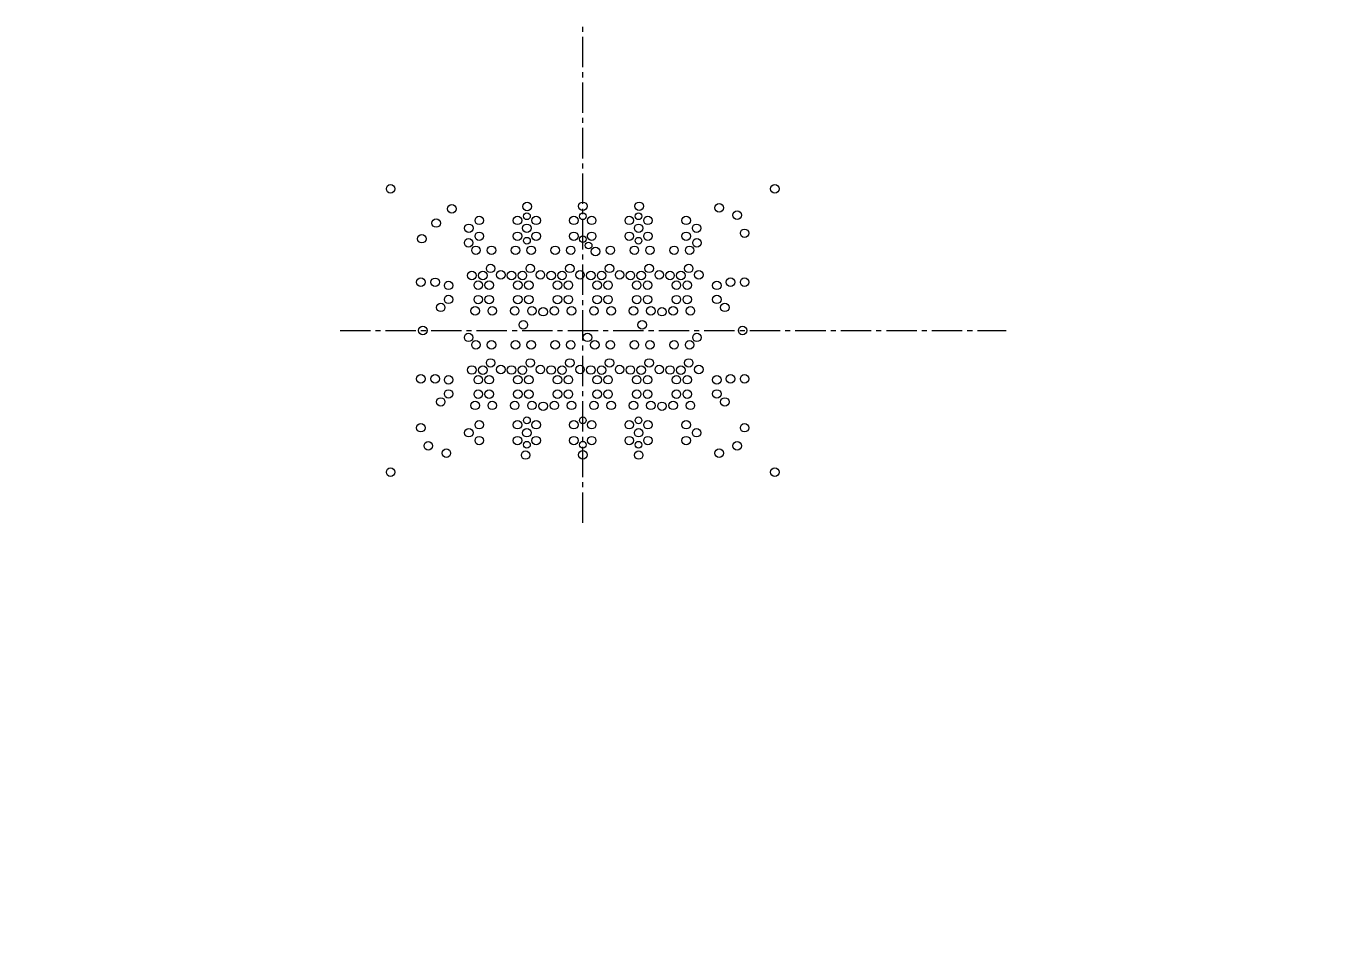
# Paper-space layout 'レイアウト1' of a CAD drawing. Extents: x -38 to 446, y -20 to 317.
# The model-space entities are those that its viewports show. They can reach past a viewport. Long polylines and large blocks are cut down to what shows.
import ezdxf

# ---------------------------------------------------------------- set-up
doc = ezdxf.new("R2010")
doc.units = 0
doc.header["$LTSCALE"] = 0.45
doc.header["$MEASUREMENT"] = 0
doc.linetypes.add('CENTER2', pattern=[28.575, 19.05, -3.175, 3.175, -3.175])
for name, color, linetype in [('ANA 10', 7, 'CONTINUOUS'), ('ANA 12', 6, 'CONTINUOUS'), ('ANA 13', 230, 'CONTINUOUS'), ('ANA 14.9', 132, 'CONTINUOUS'), ('ANA 16', 30, 'CONTINUOUS'), ('ANA 16.9', 150, 'CONTINUOUS'), ('ANA 16.9\u3000Φ3.3', 150, 'CONTINUOUS'), ('ANA 17.1 Φ3.3', 5, 'CONTINUOUS'), ('ANA 17.1 Φ6x5°U6.9', 5, 'CONTINUOUS'), ('ANA 20', 60, 'CONTINUOUS'), ('ANA 22.5', 200, 'CONTINUOUS'), ('ANA NEJI', 1, 'CONTINUOUS'), ('CENTER', 243, 'CENTER2'), ('VIEWPORT', 7, 'CONTINUOUS')]:
    doc.layers.add(name, color=color, linetype=linetype)
doc.layers.get('VIEWPORT').freeze()

msp = doc.modelspace()

# ---------------------------------------------------------------- linework, layer by layer
at = {"layer": 'ANA 10'}
for centre in [(1170.87, -46.71), (1198.39, -46.64), (1226.27, -46.64), (1133.66, -47.86), (1265.84, -47.36), (1274.75, -51.05), (1125.9, -54.91), (1147.23, -53.58), (1166.14, -53.58), (1175.37, -53.58), (1193.98, -53.58), (1202.8, -53.58), (1221.41, -53.58), (1230.64, -53.58), (1249.55, -53.58), (1118.85, -62.67), (1147.23, -61.44), (1166.14, -61.44), (1175.37, -61.44), (1193.98, -61.44), (1202.8, -61.44), (1221.41, -61.44), (1230.64, -61.44), (1249.55, -61.44), (1278.44, -59.96), (1118.34, -84.14), (1278.44, -84.14), (1132.07, -85.71), (1146.72, -85.6), (1152.11, -85.6), (1166.31, -85.6), (1171.7, -85.6), (1185.9, -85.6), (1191.29, -85.6), (1205.49, -85.6), (1210.88, -85.6), (1225.08, -85.6), (1230.47, -85.6), (1244.67, -85.6), (1250.06, -85.6), (1264.72, -85.71), (1132.07, -92.64), (1146.72, -92.75), (1152.11, -92.75), (1166.31, -92.75), (1171.7, -92.75), (1185.9, -92.75), (1191.29, -92.75), (1205.49, -92.75), (1210.88, -92.75), (1225.08, -92.75), (1230.47, -92.75), (1244.67, -92.75), (1250.06, -92.75), (1264.72, -92.64), (1119.34, -108.02), (1277.44, -108.02), (1118.34, -131.89), (1132.07, -132.44), (1146.72, -132.33), (1152.11, -132.33), (1166.31, -132.33), (1171.7, -132.33), (1185.9, -132.33), (1191.29, -132.33), (1205.49, -132.33), (1210.88, -132.33), (1225.08, -132.33), (1230.47, -132.33), (1244.67, -132.33), (1250.06, -132.33), (1264.72, -132.44), (1278.44, -131.89), (1132.07, -139.37), (1146.72, -139.48), (1152.11, -139.48), (1166.31, -139.48), (1171.7, -139.48), (1185.9, -139.48), (1191.29, -139.48), (1205.49, -139.48), (1210.88, -139.48), (1225.08, -139.48), (1230.47, -139.48), (1244.67, -139.48), (1250.06, -139.48), (1264.72, -139.37), (1147.23, -154.6), (1166.14, -154.6), (1175.37, -154.6), (1193.98, -154.6), (1202.8, -154.6), (1221.41, -154.6), (1230.64, -154.6), (1249.55, -154.6), (1118.34, -156.08), (1278.44, -156.08), (1122.03, -164.99), (1147.23, -162.46), (1166.14, -162.46), (1175.37, -162.46), (1193.98, -162.46), (1202.8, -162.46), (1221.41, -162.46), (1230.64, -162.46), (1249.55, -162.46), (1274.75, -164.99), (1130.94, -168.68), (1170.13, -169.56), (1198.39, -169.45), (1226.04, -169.56), (1265.84, -168.68)]:
    msp.add_circle(centre, 2.1, dxfattribs=at)
at = {"layer": 'ANA 12'}
for centre in [(1125.38, -84.19), (1271.41, -84.14), (1125.38, -131.89), (1271.41, -131.89)]:
    msp.add_circle(centre, 2.1, dxfattribs=at)
at = {"layer": 'ANA 13'}
for centre in [(1145.57, -68.39), (1153.26, -68.39), (1165.16, -68.39), (1172.85, -68.39), (1184.75, -68.39), (1192.44, -68.39), (1204.72, -68.97), (1212.03, -68.39), (1223.93, -68.39), (1231.62, -68.39), (1243.52, -68.39), (1251.21, -68.39), (1152.84, -77.31), (1172.43, -77.31), (1192.02, -77.31), (1211.61, -77.31), (1231.2, -77.31), (1250.79, -77.31), (1143.58, -80.81), (1148.95, -80.86), (1163.17, -80.81), (1168.54, -80.86), (1182.76, -80.81), (1188.13, -80.86), (1202.35, -80.81), (1207.72, -80.86), (1221.94, -80.81), (1227.31, -80.86), (1241.53, -80.81), (1246.9, -80.86), (1145.57, -115.12), (1153.26, -115.12), (1165.16, -115.12), (1172.85, -115.12), (1184.75, -115.12), (1192.44, -115.12), (1204.34, -115.12), (1212.03, -115.12), (1223.93, -115.12), (1231.62, -115.12), (1243.52, -115.12), (1251.21, -115.12), (1143.58, -127.54), (1148.95, -127.59), (1152.84, -124.04), (1163.17, -127.54), (1168.54, -127.59), (1172.43, -124.04), (1182.76, -127.54), (1188.13, -127.59), (1192.02, -124.04), (1202.35, -127.54), (1207.72, -127.59), (1211.61, -124.04), (1221.94, -127.54), (1227.31, -127.59), (1231.2, -124.04), (1241.53, -127.54), (1246.9, -127.59), (1250.79, -124.04)]:
    msp.add_circle(centre, 2.1, dxfattribs=at)
at = {"layer": 'ANA 14.9'}
for centre in [(1170.76, -57.51), (1226.03, -57.51), (1170.76, -158.53), (1226.03, -158.53)]:
    msp.add_circle(centre, 2.1, dxfattribs=at)
at = {"layer": 'ANA 16'}
for centre in [(1145.16, -98.29), (1153.67, -98.29), (1164.75, -98.29), (1173.26, -98.29), (1184.34, -98.29), (1192.85, -98.29), (1203.93, -98.29), (1212.44, -98.29), (1223.52, -98.29), (1232.03, -98.29), (1243.11, -98.29), (1251.62, -98.29), (1145.16, -145.02), (1153.67, -145.02), (1164.75, -145.02), (1173.26, -145.02), (1184.34, -145.02), (1192.85, -145.02), (1203.93, -145.02), (1212.44, -145.02), (1223.52, -145.02), (1232.03, -145.02), (1243.11, -145.02), (1251.62, -145.02)]:
    msp.add_circle(centre, 2.1, dxfattribs=at)
at = {"layer": 'ANA 16.9'}
for centre in [(1142.09, -57.51), (1254.7, -57.51), (1142.09, -158.53), (1254.7, -158.53)]:
    msp.add_circle(centre, 2.1, dxfattribs=at)
at = {"layer": 'ANA 16.9\u3000Φ3.3'}
for centre in [(1170.8, -51.56), (1198.39, -51.56), (1225.99, -51.56), (1170.8, -63.62), (1198.39, -62.85), (1225.99, -63.62), (1170.8, -152.42), (1198.39, -152.42), (1225.99, -152.42), (1170.8, -164.48), (1198.39, -164.48), (1225.99, -164.48)]:
    msp.add_circle(centre, 1.65, dxfattribs=at)
at = {"layer": 'ANA 17.1 Φ3.3'}
msp.add_circle((1201.29, -66.01), 1.65, dxfattribs=at)
at = {"layer": 'ANA 17.1 Φ6x5°U6.9'}
for centre in [(1141.94, -64.7), (1254.85, -64.7), (1128.17, -96.59), (1268.61, -96.59), (1178.8, -98.74), (1237.57, -98.74), (1141.94, -111.43), (1200.71, -111.43), (1254.85, -111.43), (1128.17, -143.32), (1178.8, -145.47), (1237.57, -145.47), (1268.61, -143.32)]:
    msp.add_circle(centre, 2.1, dxfattribs=at)
at = {"layer": 'ANA 20'}
for centre in [(1157.86, -80.54), (1177.45, -80.54), (1197.04, -80.54), (1216.63, -80.54), (1236.22, -80.54), (1255.81, -80.54), (1157.86, -127.27), (1177.45, -127.27), (1197.04, -127.27), (1216.63, -127.27), (1236.22, -127.27), (1255.81, -127.27)]:
    msp.add_circle(centre, 2.1, dxfattribs=at)
at = {"layer": 'ANA 22.5'}
for centre in [(1169.01, -105.2), (1227.78, -105.2)]:
    msp.add_circle(centre, 2.1, dxfattribs=at)
at = {"layer": 'ANA NEJI'}
for centre in [(1103.39, -38.02), (1293.39, -38.02), (1103.39, -178.02), (1293.39, -178.02)]:
    msp.add_circle(centre, 2.1, dxfattribs=at)
at = {"layer": 'CENTER'}
for p, q in [((1198.39, -203.02), (1198.39, 79.54)), ((1078.39, -108.02), (1407.76, -108.02))]:
    msp.add_line(p, q, dxfattribs=at)

psp = doc.layouts.new('レイアウト1')

# ---------------------------------------------------------------- viewports
at = {"layer": 'VIEWPORT'}
psp.add_viewport(center=(203.9, 148.65), size=(483.66, 337.0269), view_center_point=(1243.01, -180.42), view_height=445.9219, dxfattribs=at)

doc.saveas('drawing.dxf')
